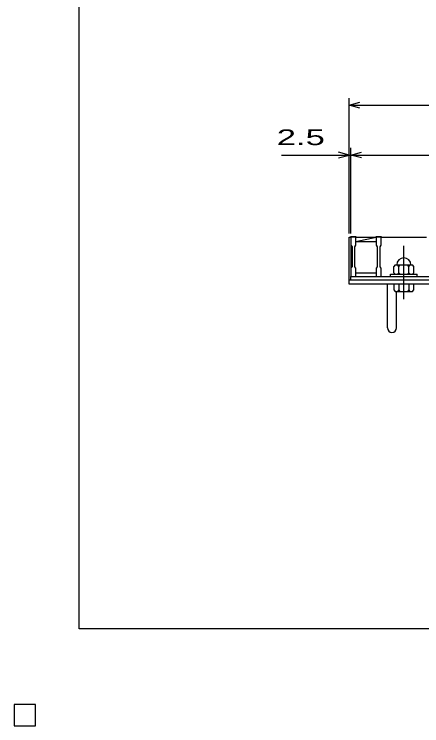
# Model space of a CAD drawing. Units: millimetres, scale not verified. Extents: x -1820 to 1731, y -1282 to 1054.
# Drawn here: x -1820 to -1249, y -1282 to -285 of the extents above; entities that cross this region are included whole.
import ezdxf
from ezdxf.enums import TextEntityAlignment as Align

# ---------------------------------------------------------------- set-up
doc = ezdxf.new("R2010")
doc.units = ezdxf.units.MM
doc.header["$LTSCALE"] = 10
doc.linetypes.add('CHAIN', pattern=[18.5, 12, -1.5, 3.5, -1.5])
for name, color, linetype, lineweight in [('0_2', 150, 'Continuous', 25), ('16', 3, 'Continuous', 25), ('19', 6, 'Continuous', 25), ('22', 4, 'Continuous', 25)]:
    doc.layers.add(name, color=color, linetype=linetype, lineweight=lineweight)
doc.styles.add('ベクトル', font='')
doc.styles.get('ベクトル').set_extended_font_data('ベクトル')

msp = doc.modelspace()

# ---------------------------------------------------------------- linework, layer by layer
at = {"layer": '0_2'}
for p, q in [((-1729, -1146.5), (-1729, 1053.5)), ((1731, -1146.5), (-1729, -1146.5))]:
    msp.add_line(p, q, dxfattribs=at)
at = {"layer": '16'}
for p, q in [((-1348, -597.5), (-1348, -596.8)), ((-1348, -596.8), (-1341, -596.8)), ((-1348, -597.5), (-1348, -609)), ((-1341, -597.5), (-1348, -597.5)), ((-1348, -597.5), (-1348, -647.5)), ((-1341, -596.8), (-1341, -597.5)), ((-1341, -609), (-1341, -597.5)), ((-1341, -597.5), (-1312.7, -597.5)), ((-1341, -603.5), (-1312.7, -597.5)), ((-1312.7, -597.5), (-1312.7, -596.8)), ((-1312.7, -596.8), (-1305.7, -596.8)), ((-1312.7, -597.5), (-1312.7, -609)), ((-1305.7, -597.5), (-1312.7, -597.5)), ((-1305.7, -596.8), (-1305.7, -597.5)), ((-1305.7, -609), (-1305.7, -597.5)), ((-1305.7, -597.5), (-1242.1, -597.5)), ((-1341, -603.5), (-1312.7, -603.5)), ((-1348, -609), (-1346.5, -611)), ((-1346.5, -611), (-1346.5, -639)), ((-1342.5, -611), (-1341, -609)), ((-1342.5, -639), (-1342.5, -611)), ((-1312.7, -609), (-1311.2, -611)), ((-1311.2, -611), (-1311.2, -639)), ((-1307.2, -611), (-1305.7, -609)), ((-1307.2, -639), (-1307.2, -611)), ((-1285.9, -636.5), (-1287.9, -638.5)), ((-1285.9, -636.5), (-1261.9, -636.5)), ((-1280.9, -638.5), (-1282.9, -636.5)), ((-1280.9, -638.5), (-1278.9, -636.5)), ((-1266.9, -638.5), (-1268.9, -636.5)), ((-1266.9, -638.5), (-1264.9, -636.5)), ((-1259.9, -638.5), (-1261.9, -636.5)), ((-1346.5, -639), (-1348, -641)), ((-1348, -641), (-1348, -652.5)), ((-1341, -641), (-1342.5, -639)), ((-1341, -652.5), (-1341, -641)), ((-1341, -647.5), (-1312.7, -647.5)), ((-1311.2, -639), (-1312.7, -641)), ((-1312.7, -641), (-1312.7, -652.5)), ((-1305.7, -641), (-1307.2, -639)), ((-1305.7, -652.5), (-1305.7, -641)), ((-1287.9, -647.5), (-1287.9, -638.5)), ((-1287.9, -647.5), (-1285.9, -649.5)), ((-1282.9, -649.5), (-1280.9, -647.5)), ((-1280.9, -647.5), (-1280.9, -638.5)), ((-1280.9, -647.5), (-1278.9, -649.5)), ((-1268.9, -649.5), (-1266.9, -647.5)), ((-1266.9, -647.5), (-1266.9, -638.5)), ((-1266.9, -647.5), (-1264.9, -649.5)), ((-1261.9, -649.5), (-1259.9, -647.5)), ((-1259.9, -647.5), (-1259.9, -638.5)), ((-1348, -652.5), (-1341, -652.5)), ((-1348, -652.5), (-353, -652.5)), ((-1348, -657.5), (-1348, -652.5)), ((-1348, -657.5), (-353, -657.5)), ((-1312.7, -652.5), (-1305.7, -652.5)), ((-1305.7, -652.5), (-1242.1, -652.5)), ((-1292.4, -652.5), (-1292.4, -649.5)), ((-1292.4, -649.5), (-1255.4, -649.5)), ((-1292.4, -652.5), (-1255.4, -652.5)), ((-1255.4, -652.5), (-1255.4, -649.5)), ((-1790, -1252.5), (-1820, -1252.5)), ((-1820, -1252.5), (-1820, -1282.5)), ((-1790, -1252.5), (-1820, -1252.5)), ((-1820, -1252.5), (-1820, -1282.5)), ((-1790, -1252.5), (-1820, -1252.5)), ((-1820, -1252.5), (-1820, -1282.5)), ((-1790, -1252.5), (-1820, -1252.5)), ((-1820, -1252.5), (-1820, -1282.5)), ((-1790, -1252.5), (-1820, -1252.5)), ((-1820, -1252.5), (-1820, -1282.5)), ((-1790, -1282.5), (-1790, -1252.5)), ((-1790, -1282.5), (-1790, -1252.5)), ((-1790, -1282.5), (-1790, -1252.5)), ((-1790, -1282.5), (-1790, -1252.5)), ((-1790, -1282.5), (-1790, -1252.5)), ((-1820, -1282.5), (-1790, -1282.5)), ((-1820, -1282.5), (-1790, -1282.5)), ((-1820, -1282.5), (-1790, -1282.5)), ((-1820, -1282.5), (-1790, -1282.5)), ((-1820, -1282.5), (-1790, -1282.5))]:
    msp.add_line(p, q, dxfattribs=at)
at = {"layer": '16', "linetype": 'CHAIN'}
msp.add_line((-1273.9, -684.5), (-1273.9, -609.5), dxfattribs=at)
at = {"layer": '16'}
msp.add_arc((-1273.9, -636.5), 10, 0, 180, dxfattribs=at)
at = {"layer": '19'}
for p, q in [((-1350.5, -657.5), (-1350.5, -597.5)), ((-1350.5, -597.5), (-1348, -597.5)), ((-1350.5, -657.5), (-350.5, -657.5)), ((-1350.5, -663.5), (-1350.5, -657.5)), ((-350.5, -663.5), (-1350.5, -663.5)), ((-1297, -724.61), (-1297, -663.5)), ((-1287.9, -663.5), (-1287.9, -671.5)), ((-1259.9, -663.5), (-1287.9, -663.5)), ((-1280.9, -663.5), (-1280.9, -671.5)), ((-1266.9, -663.5), (-1266.9, -671.5)), ((-1259.9, -671.5), (-1259.9, -663.5)), ((-1287.9, -671.5), (-1285.9, -673.5)), ((-1285.9, -673.5), (-1261.9, -673.5)), ((-1284, -724.61), (-1284, -673.5)), ((-1280.9, -671.5), (-1282.9, -673.5)), ((-1278.9, -673.5), (-1280.9, -671.5)), ((-1266.9, -671.5), (-1268.9, -673.5)), ((-1264.9, -673.5), (-1266.9, -671.5)), ((-1261.9, -673.5), (-1259.9, -671.5))]:
    msp.add_line(p, q, dxfattribs=at)
msp.add_arc((-1290.5, -724.61), 6.5, 180, 0, dxfattribs=at)
at = {"layer": '22'}
for p, q in [((-1350.5, -592.5), (-1350.5, -402.5)), ((-1350.5, -412.5), (-1335.5, -408.5)), ((-1335.5, -416.5), (-1350.5, -412.5)), ((-1350.5, -412.5), (-350.5, -412.5)), ((-1350.5, -482.5), (-1365.5, -478.5)), ((-1350.5, -592.5), (-1350.5, -472.5)), ((-1348, -592.5), (-1348, -472.5)), ((-1348, -482.5), (-1333, -478.5)), ((-1445.5, -482.5), (-1350.5, -482.5)), ((-1365.5, -486.5), (-1350.5, -482.5)), ((-1350.5, -482.5), (-1348, -482.5)), ((-1333, -486.5), (-1348, -482.5)), ((-1348, -482.5), (-353, -482.5))]:
    msp.add_line(p, q, dxfattribs=at)
at = {"layer": '22', "color": 2}
for p, q in [((-1790, -1252.5), (-1820, -1252.5)), ((-1820, -1252.5), (-1820, -1282.5)), ((-1790, -1252.5), (-1820, -1252.5)), ((-1820, -1252.5), (-1820, -1282.5)), ((-1790, -1252.5), (-1820, -1252.5)), ((-1820, -1252.5), (-1820, -1282.5)), ((-1790, -1282.5), (-1790, -1252.5)), ((-1790, -1282.5), (-1790, -1252.5)), ((-1790, -1282.5), (-1790, -1252.5)), ((-1820, -1282.5), (-1790, -1282.5)), ((-1820, -1282.5), (-1790, -1282.5)), ((-1820, -1282.5), (-1790, -1282.5))]:
    msp.add_line(p, q, dxfattribs=at)

# ---------------------------------------------------------------- texts
at = {"layer": '22', "color": 2, "style": 'ベクトル', "width": 1.65}
msp.add_text(' 2.5 ', height=21.99, dxfattribs=at).set_placement((-1465.5, -457.5), align=Align.MIDDLE_LEFT)

doc.saveas('drawing.dxf')
